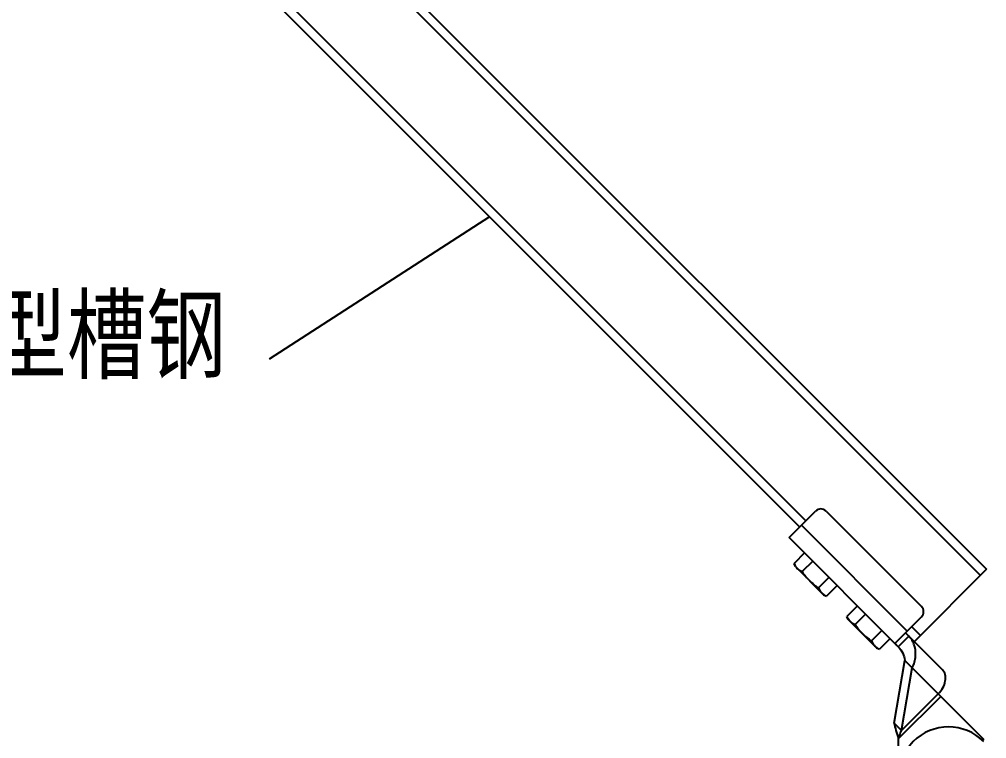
# Model space of a CAD drawing. Extents: x 69728788 to 150676229, y 20333219 to 43663798.
# Drawn here: x 75258257 to 75261581, y 20705642 to 20708113 of the extents above; entities that cross this region are included whole.
import ezdxf

# ---------------------------------------------------------------- set-up
doc = ezdxf.new("R2010")
doc.units = 0
doc.header["$LTSCALE"] = 1000
doc.header["$MEASUREMENT"] = 0
doc.layers.get('0').update_dxf_attribs({"linetype": 'CONTINUOUS'})
doc.dimstyles.get("Standard").update_dxf_attribs({"dimtxt": 0.18, "dimasz": 0.18, "dimexe": 0.18, "dimexo": 0.0625, "dimgap": 0.09, "dimtad": 0, "dimtih": 1, "dimtoh": 1, "dimdec": 4, "dimzin": 0, "dimdsep": 46, "dimtxsty": 'Standard', "dimcen": 0.09, "dimadec": 0, "dimazin": 0, "dimtfac": 1, "dimtdec": 4, "dimtofl": 0, "dimtmove": 0, "dimatfit": 3, "dimfxl": 1, "dimtolj": 1, "dimtzin": 0, "dimarcsym": 0})

# ---------------------------------------------------------------- blocks, each defined once
blk = doc.blocks.new('gfhhrryyfd')
at = {"linetype": 'Continuous'}
for p, q in [((3689605.3, -1740924.3), (3692635.7, -1743954.6)), ((3689584.1, -1740945.5), (3692614.4, -1743975.8)), ((3689750.8, -1741566.8), (3691993.1, -1743809.1)), ((3689772, -1741545.6), (3692014.3, -1743787.9)), ((3691956.7, -1743845.5), (3692047.7, -1743754.6)), ((3692084, -1743754.6), (3692411.4, -1744081.9)), ((3691999.2, -1743803.1), (3692362.9, -1744166.8)), ((3692331.7, -1744220.5), (3691956.7, -1743845.5)), ((3692009.9, -1743898.6), (3691973.8, -1743934.7)), ((3691978.6, -1743944.9), (3691973.8, -1743934.7)), ((3692037.9, -1743926.6), (3692001.8, -1743962.7)), ((3691978.6, -1743944.9), (3692075.6, -1744041.9)), ((3692635.7, -1743954.6), (3692387.1, -1744203.2)), ((3692093.9, -1743982.6), (3692057.8, -1744018.7)), ((3692121.9, -1744010.6), (3692085.8, -1744046.7)), ((3692075.6, -1744041.9), (3692085.8, -1744046.7)), ((3692191.7, -1744080.5), (3692155.7, -1744116.5)), ((3692160.4, -1744126.8), (3692155.7, -1744116.5)), ((3692160.4, -1744126.8), (3692257.4, -1744223.8)), ((3692219.7, -1744108.5), (3692183.7, -1744144.5)), ((3692322.2, -1744207.5), (3692411.4, -1744118.3)), ((3692275.7, -1744164.5), (3692239.6, -1744200.5)), ((3692378, -1744151.6), (3692408.4, -1744181.9)), ((3692303.7, -1744192.5), (3692267.6, -1744228.5)), ((3692331.7, -1744220.5), (3692368.1, -1744184.1)), ((3692356.8, -1744172.9), (3692483.7, -1744299.7)), ((3692257.4, -1744223.8), (3692267.6, -1744228.5)), ((3692317.5, -1744483), (3692354.5, -1744267.5)), ((3692354.5, -1744267.5), (3692625.8, -1744538.9)), ((3692343.2, -1744508.8), (3692380.2, -1744293.2)), ((3692333.2, -1744536), (3692478.1, -1744391.1)), ((3692469.5, -1744382.5), (3692343.2, -1744508.8)), ((3692317.5, -1744483), (3692343.2, -1744508.8)), ((3692333.2, -1744667.6), (3692333.2, -1744536))]:
    blk.add_line(p, q, dxfattribs=at)
for centre, radius, start, end in [((3692065.9, -1743772.8), 25.7, 45, 135), ((3692393.2, -1744100.1), 25.7, 315, 45), ((3692504.6, -1744667.6), 171.5, 45, 225)]:
    blk.add_arc(centre, radius, start, end, dxfattribs=at)
for points, knots in [([(3691973.8, -1743934.7), (3691974.2, -1743935.6), (3691975.8, -1743938.9), (3691977.7, -1743942.2), (3691979.3, -1743944.5)], [0, 0, 0, 0, 0.253346, 1, 1, 1, 1]), ([(3691985.1, -1743951.4), (3691987.4, -1743953.8), (3691992.7, -1743958), (3691998.7, -1743961.2), (3692001.8, -1743962.7)], [0, 0, 0, 0, 0.493589, 1, 1, 1, 1]), ([(3692057.8, -1744018.7), (3692059.2, -1744021.8), (3692062.5, -1744027.8), (3692066.7, -1744033.1), (3692069.1, -1744035.4)], [0, 0, 0, 0, 0.506411, 1, 1, 1, 1]), ([(3692069.1, -1744035.4), (3692071.4, -1744037.8), (3692076.7, -1744042), (3692082.7, -1744045.2), (3692085.8, -1744046.7)], [0, 0, 0, 0, 0.493589, 1, 1, 1, 1]), ([(3692155.7, -1744116.5), (3692156.1, -1744117.4), (3692157.7, -1744120.8), (3692159.6, -1744124), (3692161.1, -1744126.3)], [0, 0, 0, 0, 0.253346, 1, 1, 1, 1]), ([(3692166.9, -1744133.3), (3692169.3, -1744135.6), (3692174.6, -1744139.9), (3692180.6, -1744143.1), (3692183.7, -1744144.5)], [0, 0, 0, 0, 0.493589, 1, 1, 1, 1]), ([(3692239.6, -1744200.5), (3692241.1, -1744203.6), (3692244.3, -1744209.6), (3692248.6, -1744214.9), (3692250.9, -1744217.3)], [0, 0, 0, 0, 0.506411, 1, 1, 1, 1]), ([(3692385.7, -1744211.3), (3692384.7, -1744208.7), (3692380.3, -1744198.8), (3692373.8, -1744189.8), (3692368.1, -1744184.1)], [0, 0, 0, 0, 0.252907, 1, 1, 1, 1]), ([(3692250.9, -1744217.3), (3692253.3, -1744219.6), (3692258.6, -1744223.9), (3692264.5, -1744227.1), (3692267.6, -1744228.5)], [0, 0, 0, 0, 0.493589, 1, 1, 1, 1]), ([(3692331.7, -1744220.5), (3692330.2, -1744219), (3692327.4, -1744216.2), (3692324.1, -1744212.8), (3692321, -1744208.6), (3692322.2, -1744207.5)], [0, 0, 0, 0, 0.378665, 0.693291, 1, 1, 1, 1]), ([(3692331.7, -1744220.5), (3692338.2, -1744227), (3692348.4, -1744241.9), (3692353.1, -1744259.2), (3692354.5, -1744267.5)], [0, 0, 0, 0, 0.522516, 1, 1, 1, 1]), ([(3692380.2, -1744293.2), (3692386.3, -1744280.6), (3692394.2, -1744253.1), (3692390.7, -1744224.3), (3692385.7, -1744211.3)], [0, 0, 0, 0, 0.500769, 1, 1, 1, 1]), ([(3692469.5, -1744382.5), (3692475.7, -1744376.2), (3692486.2, -1744362.5), (3692494.9, -1744339.4), (3692495, -1744317), (3692488.2, -1744304.2), (3692483.7, -1744299.7)], [0, 0, 0, 0, 0.287971, 0.555344, 0.790532, 1, 1, 1, 1]), ([(3692317.5, -1744483), (3692319, -1744491.5), (3692324, -1744509.3), (3692330, -1744526.7), (3692333.2, -1744536)], [0, 0, 0, 0, 0.468219, 1, 1, 1, 1]), ([(3692333.2, -1744536), (3692333.9, -1744533.6), (3692336.9, -1744524.4), (3692340.1, -1744515.3), (3692343.2, -1744508.8)], [0, 0, 0, 0, 0.254643, 1, 1, 1, 1])]:
    blk.add_open_spline(points, degree=3, knots=knots, dxfattribs=at)
for points in [[(3691979.3, -1743944.5), (3691981, -1743946.9), (3691982.9, -1743949.3), (3691985.1, -1743951.4)], [(3692001.8, -1743962.7), (3692009.3, -1743973.6), (3692017.7, -1743984), (3692027.1, -1743993.4)], [(3692027.1, -1743993.4), (3692036.4, -1744002.8), (3692046.9, -1744011.1), (3692057.8, -1744018.7)], [(3692161.1, -1744126.3), (3692162.9, -1744128.8), (3692164.8, -1744131.1), (3692166.9, -1744133.3)], [(3692183.7, -1744144.5), (3692191.2, -1744155.5), (3692199.5, -1744165.9), (3692208.9, -1744175.3)], [(3692208.9, -1744175.3), (3692218.3, -1744184.7), (3692228.7, -1744193), (3692239.6, -1744200.5)]]:
    blk.add_open_spline(points, degree=3, dxfattribs=at)
at = {"insert": (3689064.6, -1743022.5), "char_height": 250.906, "attachment_point": 1}
blk.add_mtext('{\\fSimSun|b0|i0|c134|p2;\\W0.8;C型槽钢}', dxfattribs=at)
blk.add_leader([(3690927.7, -1742743.8), (3690170.7, -1743232.3)], dimstyle='Standard', override={"dimgap": 20, "dimtad": 0})

msp = doc.modelspace()

# ---------------------------------------------------------------- block references
at = {"lineweight": -3, "xscale": 0.9999959468841553, "yscale": 0.9999959506094456, "zscale": 0.9999959495959999}
msp.add_blockref('gfhhrryyfd', (71568960.3, 22450171.1), dxfattribs=at)

doc.saveas('drawing.dxf')
